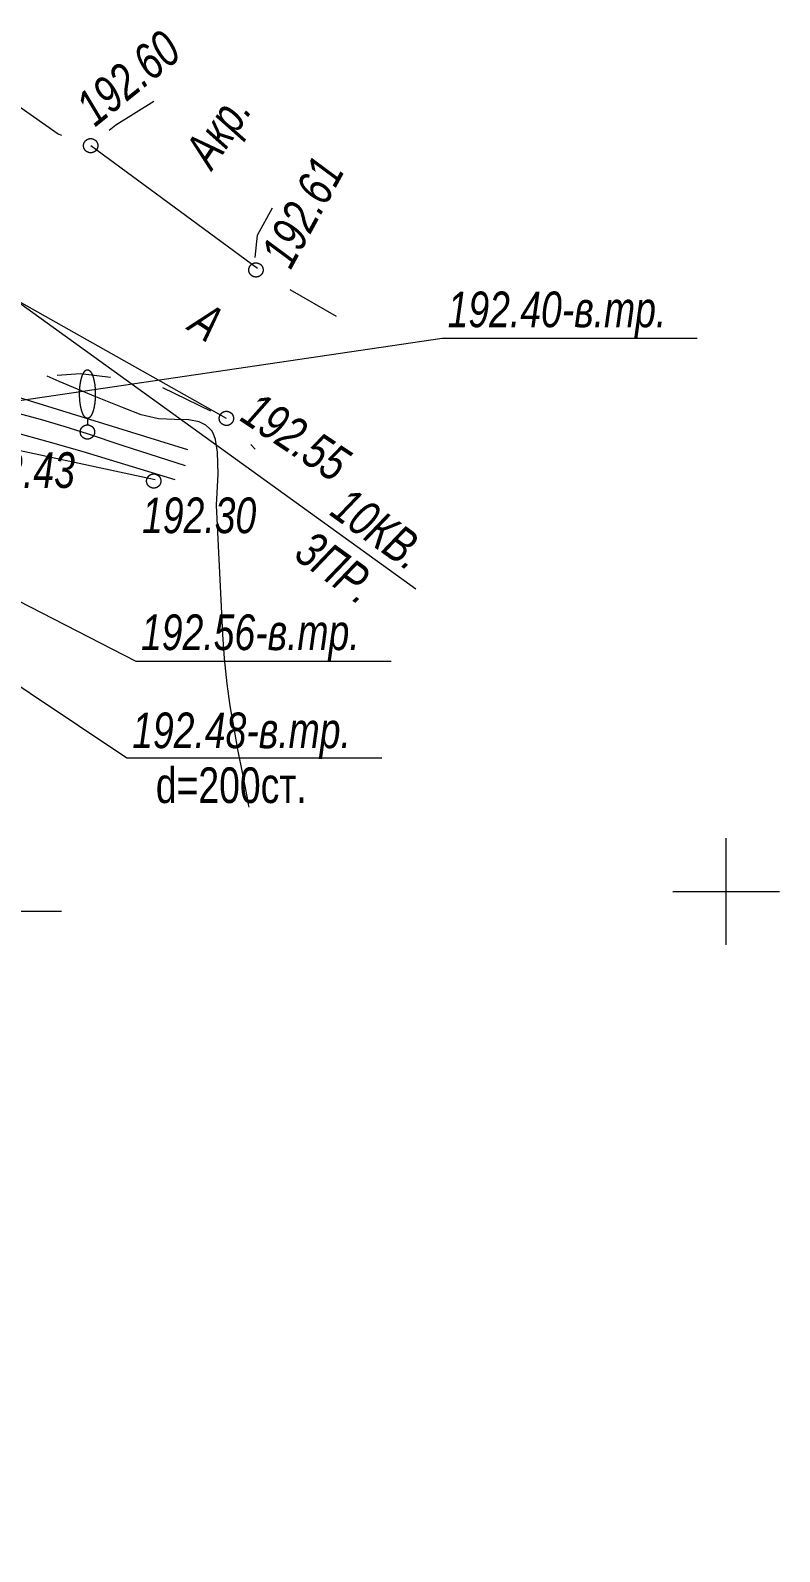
# Model space of a CAD drawing. Header units: millimetres. Extents: x -38151500 to -28914887, y -20564105 to -20349562.
# Drawn here: x -35162766 to -35141734, y -20475837 to -20433108 of the extents above; entities that cross this region are included whole.
import ezdxf
from ezdxf.xclip import XClip

# ---------------------------------------------------------------- set-up
doc = ezdxf.new("R2010")
doc.units = ezdxf.units.MM
doc.header["$MEASUREMENT"] = 0
doc.header["$XCLIPFRAME"] = 0
doc.linetypes.add('Новофедоровское_снт 28_07$0$l189_2', pattern=[3000, 1500, -1500])
for name, color, linetype, lineweight in [('Чертеж_2_Новофедоровское_снт 28_07$0$tp_Дороги_Ном._пера__253', 252, 'Continuous', 18), ('Чертеж_2_Новофедоровское_снт 28_07$0$tp_ЛЭП вн_Ном._пера__253', 252, 'Continuous', 18), ('Чертеж_2_Новофедоровское_снт 28_07$0$tp_отметки_новые_Ном._пера__253', 252, 'Continuous', 18), ('Чертеж_2_Новофедоровское_снт 28_07$0$tp_трубы под дорогой_Ном._пера__253', 252, 'Continuous', 18), ('Чертеж_2_Новый_Новофедоровское_снт 28_07$0$SETKA_Ном._пера__7', 7, 'Continuous', 18), ('Чертеж_2_Новый_Новофедоровское_снт 28_07$0$tp_Дороги_Ном._пера__253', 252, 'Continuous', 18), ('Чертеж_2_Новый_Новофедоровское_снт 28_07$0$tp_канавы_Ном._пера__253', 252, 'Continuous', 18), ('Чертеж_2_Новый_Новофедоровское_снт 28_07$0$tp_ЛЭП вн_Ном._пера__253', 252, 'Continuous', 18), ('Чертеж_2_Новый_Новофедоровское_снт 28_07$0$tp_Ограждения рабица_Ном._пера__253', 252, 'Continuous', 18), ('Чертеж_2_Новый_Новофедоровское_снт 28_07$0$tp_отметки_новые_Ном._пера__253', 252, 'Continuous', 18), ('Чертеж_2_Новый_Новофедоровское_снт 28_07$0$tp_отметки_новые_Ном._пера__7', 7, 'Continuous', 18), ('Чертеж_2_Новый_Новофедоровское_снт 28_07$0$tp_растительность_Ном._пера__7', 7, 'Continuous', 18), ('Чертеж_2_Новый_Новофедоровское_снт 28_07$0$tp_рельеф_Ном._пера__253', 252, 'Continuous', 18), ('Чертеж_2_Новый_Новофедоровское_снт 28_07$0$U_Газопровод_Ном._пера__253', 252, 'Continuous', 18)]:
    doc.layers.add(name, color=color, linetype=linetype, lineweight=lineweight)
doc.styles.add('РЎР“Р•РќР•Р\xa0РР\xa0_РЎРўРР›Р¬_1', font='arial.ttf', dxfattribs={"width": 0.75})
doc.styles.add('РЎР“Р•РќР•Р\xa0РР\xa0_РЎРўРР›Р¬_3', font='arial.ttf', dxfattribs={"width": 0.749999})
doc.linetypes.add('Новофедоровское_снт 28_07$0$lm334', pattern='A,0,[4,РіРµРЅРїРїР»Р°РЅ 2025_06_18 dima РІР°СЂРёР°РЅС‚ 21.Shx,S=79.365079,R=0,X=0,Y=0],-11000,0', length=11000)
doc.linetypes.add('Новофедоровское_снт 28_07$0$ЗАБОР_СЕТКА', pattern='A,0,[1,РіРµРЅРїРїР»Р°РЅ 2025_06_18 dima РІР°СЂРёР°РЅС‚ 21.Shx,S=39.68254,R=0,X=0,Y=2.77556e-17],-5000,0', length=5000)

# ---------------------------------------------------------------- blocks, each defined once
blk = doc.blocks.new('Чертеж_3_2', base_point=(2451089, -7296))
at = {"layer": 'Чертеж_2_Новый_Новофедоровское_снт 28_07$0$SETKA_Ном._пера__7', "color": 7, "linetype": 'Continuous', "lineweight": 18, "flags": 128}
for points in [[(-35143234, -20458796), (-35143234, -20455796)], [(-35144734, -20457296), (-35141734, -20457296)]]:
    blk.add_lwpolyline(points, dxfattribs=at)
at = {"layer": 'Чертеж_2_Новый_Новофедоровское_снт 28_07$0$tp_Дороги_Ном._пера__253', "color": 252, "linetype": 'Новофедоровское_снт 28_07$0$l189_2', "lineweight": 18, "flags": 128}
for points in [[(-35159298, -20435106), (-35160366, -20435770), (-35161032, -20436308), (-35161987, -20436027), (-35163387, -20435033)], [(-35154177, -20441148), (-35156489, -20439810), (-35156387, -20438864), (-35155503, -20437243)], [(-35184233, -20473390), (-35184367, -20472535), (-35184201, -20471761), (-35181591, -20467335), (-35169286, -20448138), (-35166223, -20444482), (-35164490, -20443294), (-35162374, -20442824), (-35161362, -20442742), (-35159371, -20442990), (-35157261, -20444007), (-35156461, -20444869)]]:
    blk.add_lwpolyline(points, dxfattribs=at)
at = {"layer": 'Чертеж_2_Новый_Новофедоровское_снт 28_07$0$tp_Дороги_Ном._пера__253', "color": 252, "linetype": 'Continuous', "lineweight": 18, "flags": 128}
for points in [[(-35156391, -20439793), (-35161074, -20436350)], [(-35157261, -20444007), (-35168162, -20437863)]]:
    blk.add_lwpolyline(points, dxfattribs=at)
at = {"layer": 'Чертеж_2_Новый_Новофедоровское_снт 28_07$0$tp_канавы_Ном._пера__253', "color": 252, "linetype": 'Continuous', "lineweight": 18, "flags": 128}
for points in [[(-35158416, -20445336), (-35160193, -20444765), (-35161166, -20444439), (-35161823, -20444230), (-35162484, -20444037), (-35163813, -20443678)], [(-35163223, -20444397), (-35162273, -20444654), (-35161326, -20444931), (-35158711, -20445723)]]:
    blk.add_lwpolyline(points, dxfattribs=at)
at = {"layer": 'Чертеж_2_Новый_Новофедоровское_снт 28_07$0$tp_ЛЭП вн_Ном._пера__253', "color": 252, "linetype": 'Continuous', "lineweight": 18, "flags": 128}
blk.add_lwpolyline([(-35173115, -20433382), (-35171013, -20435037), (-35151947, -20448792)], dxfattribs=at)
at = {"layer": 'Чертеж_2_Новый_Новофедоровское_снт 28_07$0$tp_Ограждения рабица_Ном._пера__253', "color": 252, "linetype": 'Новофедоровское_снт 28_07$0$ЗАБОР_СЕТКА', "lineweight": 18, "flags": 128}
blk.add_lwpolyline([(-35167301, -20447544), (-35164328, -20444633), (-35159263, -20445726)], dxfattribs=at)
at = {"layer": 'Чертеж_2_Новый_Новофедоровское_снт 28_07$0$tp_отметки_новые_Ном._пера__253', "color": 252, "linetype": 'Continuous', "lineweight": 18, "flags": 128}
for points in [[(-35144047, -20441759), (-35151206, -20441759), (-35164474, -20443718)], [(-35152638, -20450832), (-35159798, -20450832), (-35167414, -20446919)], [(-35152901, -20453553), (-35160060, -20453553), (-35168236, -20448084)], [(-35161892, -20457860), (-35169052, -20457860), (-35172919, -20455313)]]:
    blk.add_lwpolyline(points, dxfattribs=at)
at = {"layer": 'Чертеж_2_Новый_Новофедоровское_снт 28_07$0$tp_отметки_новые_Ном._пера__7', "color": 7, "linetype": 'Continuous', "lineweight": 18}
for centre in [(-35161074, -20436346), (-35156434, -20439836), (-35157264, -20444006), (-35159304, -20445766)]:
    blk.add_circle(centre, 200, dxfattribs=at)
at = {"layer": 'Чертеж_2_Новый_Новофедоровское_снт 28_07$0$tp_растительность_Ном._пера__7', "color": 7, "linetype": 'Continuous', "lineweight": 18}
blk.add_line((-35161166, -20444005), (-35161166, -20444189), dxfattribs=at)
blk.add_circle((-35161166, -20444389), 200, dxfattribs=at)
blk.add_ellipse((-35161165, -20443322), major_axis=(0, 683), ratio=0.323572, dxfattribs=at)
at = {"layer": 'Чертеж_2_Новый_Новофедоровское_снт 28_07$0$tp_рельеф_Ном._пера__253', "color": 252, "linetype": 'Continuous', "lineweight": 18, "flags": 128}
blk.add_lwpolyline([(-35156626, -20454931), (-35156641, -20454851), (-35156673, -20454678), (-35156729, -20454388), (-35156814, -20453953), (-35156930, -20453353), (-35157048, -20452718), (-35157156, -20452079), (-35157245, -20451465), (-35157318, -20450754), (-35157365, -20450076), (-35157396, -20449486), (-35157542, -20446441), (-35157496, -20445570), (-35157512, -20444956), (-35157568, -20444596), (-35157631, -20444422), (-35157672, -20444358), (-35157726, -20444296), (-35157841, -20444197), (-35158032, -20444103), (-35158319, -20444049), (-35158723, -20444039), (-35159173, -20444017), (-35159660, -20443902), (-35160133, -20443720), (-35160929, -20443399), (-35161958, -20442966), (-35162294, -20442818)], dxfattribs=at)
at = {"layer": 'Чертеж_2_Новый_Новофедоровское_снт 28_07$0$U_Газопровод_Ном._пера__253', "color": 252, "linetype": 'Новофедоровское_снт 28_07$0$lm334', "lineweight": 18, "flags": 128}
blk.add_lwpolyline([(-35216752, -20523523), (-35194304, -20488740), (-35173753, -20456897), (-35165636, -20444319), (-35165917, -20444465), (-35163587, -20443258), (-35158356, -20444879)], dxfattribs=at)
at = {"layer": 'Чертеж_2_Новофедоровское_снт 28_07$0$tp_Дороги_Ном._пера__253', "color": 252, "linetype": 'Continuous', "lineweight": 18, "char_height": 1000, "attachment_point": 7, "style": 'РЎР“Р•РќР•Р\xa0РР\xa0_РЎРўРР›Р¬_1'}
for s, insert, rotation in [('\\A1;{\\pql;\\fArial|b0|i1|c204|p0;\\W0.750000;Акр.}', (-35157412, -20437221), 56.2563), ('\\A1;{\\pql;\\fArial|b0|i1|c204|p0;\\W0.750000;А}', (-35158384, -20441509), 326.4158)]:
    blk.add_mtext(s, dxfattribs=dict(at, insert=insert, rotation=rotation))
at = {"layer": 'Чертеж_2_Новофедоровское_снт 28_07$0$tp_ЛЭП вн_Ном._пера__253', "color": 252, "linetype": 'Continuous', "lineweight": 18, "char_height": 1000, "attachment_point": 7, "rotation": 324.1916, "style": 'РЎР“Р•РќР•Р\xa0РР\xa0_РЎРўРР›Р¬_1'}
for s, insert in [('\\A1;{\\pql;\\fArial|b0|i1|c204|p0;\\W0.750000;10КВ.}', (-35154409, -20446709)), ('\\A1;{\\pql;\\fArial|b0|i1|c204|p0;\\W0.750000;3ПР.}', (-35155422, -20447926))]:
    blk.add_mtext(s, dxfattribs=dict(at, insert=insert))
at = {"layer": 'Чертеж_2_Новофедоровское_снт 28_07$0$tp_отметки_новые_Ном._пера__253', "color": 252, "linetype": 'Continuous', "lineweight": 18, "char_height": 1000, "attachment_point": 7, "style": 'РЎР“Р•РќР•Р\xa0РР\xa0_РЎРўРР›Р¬_1'}
for s, insert, rotation in [('\\A1;{\\pql;\\fArial|b0|i1|c204|p0;\\W0.750000;192.60}', (-35160947, -20435851), 38.9543), ('\\A1;{\\pql;\\fArial|b0|i1|c204|p0;\\W0.750000;192.61}', (-35155448, -20439862), 61.3895), ('\\A1;{\\pql;\\fArial|b0|i1|c204|p0;\\W0.750000;192.55}', (-35156930, -20444059), 326.4158)]:
    blk.add_mtext(s, dxfattribs=dict(at, insert=insert, rotation=rotation))
for s, insert in [('\\A1;{\\pql;\\fArial|b0|i1|c204|p0;\\W0.750000;192.40-в.тр.}', (-35151052, -20441746)), ('\\A1;{\\pql;\\fArial|b0|i1|c204|p0;\\W0.750000;192.43}', (-35164722, -20445973)), ('\\A1;{\\pql;\\fArial|b0|i1|c204|p0;\\W0.750000;192.30}', (-35159631, -20447244)), ('\\A1;{\\pql;\\fArial|b0|i1|c204|p0;\\W0.750000;192.56-в.тр.}', (-35159660, -20450815)), ('\\A1;{\\pql;\\fArial|b0|i1|c204|p0;\\W0.750000;192.48-в.тр.}', (-35159908, -20453571))]:
    blk.add_mtext(s, dxfattribs=dict(at, insert=insert))
at = {"layer": 'Чертеж_2_Новофедоровское_снт 28_07$0$tp_трубы под дорогой_Ном._пера__253', "color": 252, "linetype": 'Continuous', "lineweight": 18, "insert": (-35159245, -20454824), "char_height": 1000, "attachment_point": 7, "style": 'РЎР“Р•РќР•Р\xa0РР\xa0_РЎРўРР›Р¬_3'}
blk.add_mtext('\\A1;{\\pql;\\fArial|b0|i0|c204|p0;\\W0.749999;d=200ст.}', dxfattribs=at)

msp = doc.modelspace()

# ---------------------------------------------------------------- block references
at = {"color": 252, "linetype": 'Continuous', "lineweight": 40}
ref = msp.add_blockref('Чертеж_3_2', (2451089, -7295.8), dxfattribs=at)
XClip(ref).set_block_clipping_path([(-35249940.5999063328, -20426134.180716671), (-35249940.5999063328, -20517391.6082299612), (-35227427.1859642267, -20517391.6082299612), (-35222034.0482798964, -20528511.4797440507), (-35136668.1846501827, -20528511.4797440507), (-35136668.1846501827, -20426017.5390227698)])

doc.saveas('drawing.dxf')
